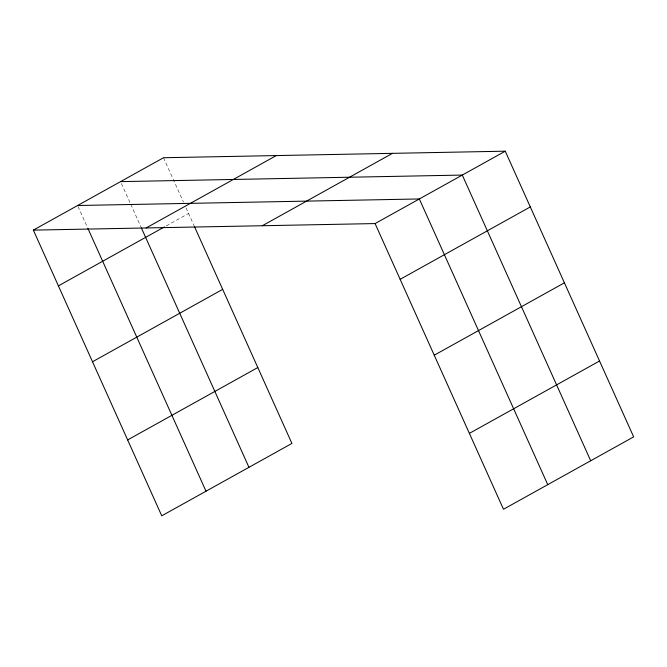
<?xml version="1.0" encoding="UTF-8"?>
<svg xmlns="http://www.w3.org/2000/svg" width="667" height="667" viewBox="0 0 667 667"><rect width="100%" height="100%" fill="white"/><g stroke="black" fill="none" stroke-linecap="round" stroke-linejoin="round"><path stroke-width="0.5" stroke-dasharray="3.33 2.5" d="M166.2 225.93L188.569 213.49M163.515 157.737L183.475 202.151M186.026 207.821L194.114 225.821M121.411 183.517L130.332 203.36M130.757 204.302L140.945 226.98M78.031 206.462L87.377 227.247"/><path stroke-width="1" d="M33.35 230.123L163.515 157.737L505.252 151.184L633.65 436.877L503.485 509.263L375.087 223.57L33.35 230.123L161.748 515.816L291.913 443.43L194.539 226.763M146.123 227.964L276.288 155.578M58.404 285.876L164.407 226.922M262.314 225.738L392.479 153.343M92.505 361.756L222.67 289.37M375.087 223.57L505.252 151.184M400.142 279.315L530.307 206.928M127.639 439.937L257.812 367.55M434.242 355.203L564.415 282.816M469.376 433.383L599.55 360.997M120.56 181.624L462.298 175.071L590.695 460.764M77.605 205.511L419.343 198.958L547.74 484.651M141.371 227.922L248.958 467.317M87.802 228.189L206.003 491.204"/></g></svg>
